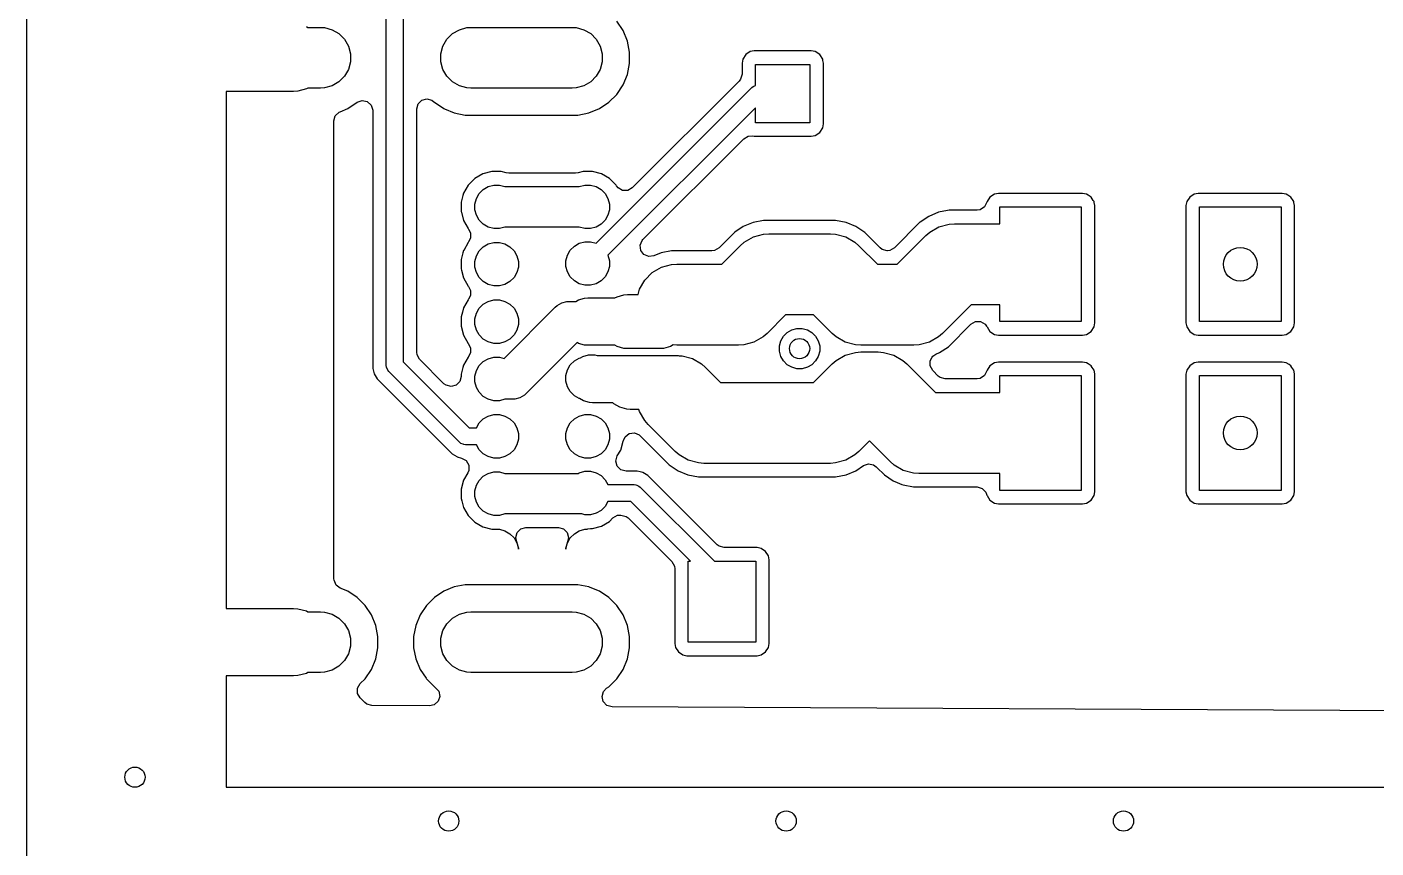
# Model space of a CAD drawing. Header units: inches. Extents: x 2.12 to 6.02, y -5.78 to -1.88.
# Drawn here: x 2.116 to 2.903, y -4.346 to -3.867 of the extents above; entities that cross this region are included whole.
import ezdxf

# ---------------------------------------------------------------- set-up
doc = ezdxf.new("R2010")
doc.units = ezdxf.units.IN
doc.header["$MEASUREMENT"] = 0
doc.layers.add('B.Cu', color=153, linetype='CONTINUOUS', true_color=0x4d7fc4)

msp = doc.modelspace()

# ---------------------------------------------------------------- linework, layer by layer
at = {"layer": 'B.Cu', "linetype": 'CONTINUOUS'}
for p, q in [((2.11616, -5.66142), (2.11616, -1.92564)), ((2.32579, -4.06495), (2.32579, -3.85433)), ((2.33563, -3.85637), (2.33563, -4.06291)), ((2.46393, -3.86957), (2.46026, -3.86409)), ((2.27919, -3.86725), (2.28, -3.86772)), ((2.28, -3.86772), (2.2874, -3.86772)), ((2.2874, -3.86772), (2.28971, -3.86787)), ((2.28971, -3.86787), (2.29418, -3.86907)), ((2.29418, -3.86907), (2.29819, -3.87138)), ((2.29819, -3.87138), (2.30146, -3.87465)), ((2.36114, -3.87465), (2.36441, -3.87138)), ((2.36441, -3.87138), (2.36842, -3.86907)), ((2.36842, -3.86907), (2.37288, -3.86787)), ((2.37288, -3.86787), (2.3752, -3.86772)), ((2.3752, -3.86772), (2.43425, -3.86772)), ((2.43425, -3.86772), (2.43656, -3.86787)), ((2.43656, -3.86787), (2.44103, -3.86907)), ((2.44103, -3.86907), (2.44504, -3.87138)), ((2.44504, -3.87138), (2.44831, -3.87465)), ((2.46645, -3.87567), (2.46393, -3.86957)), ((2.30146, -3.87465), (2.30377, -3.87865)), ((2.30377, -3.87865), (2.30497, -3.88312)), ((2.35763, -3.88312), (2.35883, -3.87865)), ((2.35883, -3.87865), (2.36114, -3.87465)), ((2.44831, -3.87465), (2.45062, -3.87865)), ((2.45062, -3.87865), (2.45182, -3.88312)), ((2.46774, -3.88214), (2.46645, -3.87567)), ((2.30497, -3.88775), (2.30377, -3.89221)), ((2.30497, -3.88312), (2.30497, -3.88775)), ((2.35763, -3.88775), (2.35763, -3.88312)), ((2.35883, -3.89221), (2.35763, -3.88775)), ((2.45182, -3.88775), (2.45062, -3.89221)), ((2.45182, -3.88312), (2.45182, -3.88775)), ((2.46774, -3.88873), (2.46774, -3.88214)), ((2.53378, -3.88621), (2.53333, -3.88851)), ((2.53553, -3.8836), (2.53378, -3.88621)), ((2.53814, -3.88186), (2.53553, -3.8836)), ((2.54044, -3.8814), (2.53814, -3.88186)), ((2.57373, -3.8814), (2.54044, -3.8814)), ((2.57603, -3.88186), (2.57373, -3.8814)), ((2.57864, -3.8836), (2.57603, -3.88186)), ((2.57603, -3.88186), (2.57603, -3.88186)), ((2.58039, -3.88621), (2.57864, -3.8836)), ((2.58054, -3.887), (2.58039, -3.88621)), ((2.58085, -3.88851), (2.58054, -3.887)), ((2.30377, -3.89221), (2.30146, -3.89622)), ((2.36114, -3.89622), (2.35883, -3.89221)), ((2.45062, -3.89221), (2.44831, -3.89622)), ((2.46393, -3.90129), (2.46645, -3.8952)), ((2.46645, -3.8952), (2.46774, -3.88873)), ((2.53333, -3.89494), (2.53254, -3.89787)), ((2.53333, -3.88851), (2.53333, -3.89494)), ((2.54122, -3.90161), (2.54122, -3.88929)), ((2.54122, -3.88929), (2.57295, -3.88929)), ((2.57295, -3.88929), (2.57295, -3.92331)), ((2.58085, -3.89646), (2.58085, -3.88851)), ((2.27919, -3.90362), (2.27422, -3.90495)), ((2.28, -3.90315), (2.27919, -3.90362)), ((2.2874, -3.90315), (2.28, -3.90315)), ((2.28971, -3.903), (2.2874, -3.90315)), ((2.29418, -3.9018), (2.28971, -3.903)), ((2.29819, -3.89949), (2.29418, -3.9018)), ((2.30146, -3.89622), (2.29819, -3.89949)), ((2.36441, -3.89949), (2.36114, -3.89622)), ((2.36842, -3.9018), (2.36441, -3.89949)), ((2.37288, -3.903), (2.36842, -3.9018)), ((2.3752, -3.90315), (2.37288, -3.903)), ((2.43425, -3.90315), (2.3752, -3.90315)), ((2.43656, -3.903), (2.43425, -3.90315)), ((2.44103, -3.9018), (2.43656, -3.903)), ((2.44504, -3.89949), (2.44103, -3.9018)), ((2.44831, -3.89622), (2.44504, -3.89949)), ((2.44818, -3.99368), (2.53904, -3.90282)), ((2.46026, -3.90678), (2.46393, -3.90129)), ((2.53161, -3.89909), (2.46933, -3.96137)), ((2.53254, -3.89787), (2.53161, -3.89909)), ((2.53904, -3.90282), (2.53979, -3.90221)), ((2.53979, -3.90221), (2.54121, -3.90162)), ((2.53979, -3.90221), (2.53979, -3.90221)), ((2.54121, -3.90162), (2.54122, -3.90161)), ((2.58085, -3.92331), (2.58085, -3.89646)), ((2.27165, -3.90512), (2.23228, -3.90512)), ((2.23228, -3.90512), (2.23228, -4.20669)), ((2.27422, -3.90495), (2.27165, -3.90512)), ((2.30326, -3.91511), (2.30875, -3.91144)), ((2.30875, -3.91144), (2.30877, -3.91143)), ((2.30875, -3.91144), (2.30875, -3.91144)), ((2.30877, -3.91143), (2.31164, -3.91045)), ((2.31164, -3.91045), (2.31462, -3.91104)), ((2.31462, -3.91104), (2.31691, -3.91305)), ((2.34431, -3.91234), (2.34646, -3.9102)), ((2.34646, -3.9102), (2.34939, -3.90941)), ((2.34939, -3.90941), (2.35232, -3.9102)), ((2.35232, -3.9102), (2.35354, -3.91113)), ((2.35354, -3.91113), (2.35385, -3.91144)), ((2.35385, -3.91144), (2.35385, -3.91144)), ((2.35385, -3.91144), (2.35934, -3.91511)), ((2.45011, -3.91511), (2.4556, -3.91144)), ((2.4556, -3.91144), (2.46026, -3.90678)), ((2.29528, -3.92233), (2.29606, -3.9194)), ((2.29606, -3.9194), (2.29821, -3.91725)), ((2.29821, -3.91725), (2.2989, -3.91691)), ((2.2989, -3.91691), (2.30326, -3.91511)), ((2.31691, -3.91305), (2.31788, -3.91592)), ((2.31788, -3.91592), (2.31789, -3.9163)), ((2.31789, -3.9163), (2.31789, -4.06663)), ((2.34352, -3.91528), (2.34431, -3.91234)), ((2.34352, -3.93702), (2.34352, -3.91528)), ((2.35934, -3.91511), (2.35934, -3.91511)), ((2.35934, -3.91511), (2.35934, -3.91511)), ((2.35934, -3.91511), (2.35934, -3.91511)), ((2.35934, -3.91511), (2.35934, -3.91511)), ((2.35934, -3.91511), (2.35975, -3.91528)), ((2.35975, -3.91528), (2.36543, -3.91763)), ((2.36543, -3.91763), (2.3719, -3.91892)), ((2.3719, -3.91892), (2.43755, -3.91892)), ((2.43755, -3.91892), (2.44402, -3.91763)), ((2.44402, -3.91763), (2.45011, -3.91511)), ((2.54122, -3.91456), (2.45514, -4.00064)), ((2.54122, -3.92331), (2.54122, -3.91456)), ((2.29528, -4.17166), (2.29528, -3.92233)), ((2.57295, -3.92331), (2.54122, -3.92331)), ((2.57864, -3.929), (2.58039, -3.92639)), ((2.58039, -3.92639), (2.58085, -3.92408)), ((2.58085, -3.92408), (2.58085, -3.92331)), ((2.47554, -3.9914), (2.5343, -3.93264)), ((2.5343, -3.93264), (2.53693, -3.93112)), ((2.53693, -3.93112), (2.5396, -3.93103)), ((2.5396, -3.93103), (2.54044, -3.9312)), ((2.54044, -3.9312), (2.54044, -3.9312)), ((2.54044, -3.9312), (2.57373, -3.9312)), ((2.57373, -3.9312), (2.57603, -3.93074)), ((2.57603, -3.93074), (2.57864, -3.929)), ((2.34352, -4.05721), (2.34352, -3.93702)), ((2.37745, -3.95589), (2.3736, -3.95974)), ((2.38217, -3.95316), (2.37745, -3.95589)), ((2.38743, -3.95175), (2.38217, -3.95316)), ((2.38217, -3.95316), (2.38217, -3.95316)), ((2.38217, -3.95316), (2.38217, -3.95316)), ((2.39288, -3.95175), (2.38743, -3.95175)), ((2.39581, -3.95254), (2.39288, -3.95175)), ((2.39288, -3.95175), (2.39288, -3.95175)), ((2.39733, -3.95274), (2.39581, -3.95254)), ((2.43614, -3.95274), (2.39733, -3.95274)), ((2.43766, -3.95254), (2.43614, -3.95274)), ((2.44058, -3.95175), (2.43766, -3.95254)), ((2.44603, -3.95175), (2.44058, -3.95175)), ((2.44058, -3.95175), (2.44058, -3.95175)), ((2.45129, -3.95316), (2.44603, -3.95175)), ((2.45601, -3.95589), (2.45129, -3.95316)), ((2.45986, -3.95974), (2.45601, -3.95589)), ((2.37053, -3.96575), (2.36947, -3.96972)), ((2.37088, -3.96446), (2.37053, -3.96575)), ((2.3736, -3.95974), (2.37088, -3.96446)), ((2.37088, -3.96446), (2.37088, -3.96446)), ((2.37834, -3.96754), (2.38001, -3.96465)), ((2.38001, -3.96465), (2.38237, -3.96229)), ((2.38237, -3.96229), (2.38526, -3.96062)), ((2.38526, -3.96062), (2.38849, -3.95976)), ((2.38849, -3.95976), (2.39183, -3.95976)), ((2.39183, -3.95976), (2.39505, -3.96062)), ((2.39505, -3.96062), (2.39507, -3.96063)), ((2.39507, -3.96063), (2.43839, -3.96063)), ((2.43839, -3.96063), (2.43841, -3.96062)), ((2.43841, -3.96062), (2.44164, -3.95976)), ((2.44164, -3.95976), (2.44498, -3.95976)), ((2.44498, -3.95976), (2.4482, -3.96062)), ((2.4482, -3.96062), (2.4511, -3.96229)), ((2.4511, -3.96229), (2.45346, -3.96465)), ((2.45346, -3.96465), (2.45513, -3.96754)), ((2.46007, -3.96009), (2.45986, -3.95974)), ((2.4601, -3.96015), (2.46007, -3.96009)), ((2.46103, -3.96137), (2.4601, -3.96015)), ((2.46366, -3.96288), (2.46103, -3.96137)), ((2.4667, -3.96288), (2.46366, -3.96288)), ((2.46933, -3.96137), (2.4667, -3.96288)), ((2.67801, -3.96673), (2.67627, -3.96934)), ((2.68062, -3.96499), (2.67801, -3.96673)), ((2.68292, -3.96453), (2.68062, -3.96499)), ((2.73204, -3.96453), (2.68292, -3.96453)), ((2.73434, -3.96499), (2.73204, -3.96453)), ((2.73521, -3.96556), (2.73434, -3.96499)), ((2.73695, -3.96673), (2.73521, -3.96556)), ((2.7383, -3.96876), (2.73695, -3.96673)), ((2.79455, -3.96673), (2.7928, -3.96934)), ((2.79716, -3.96499), (2.79455, -3.96673)), ((2.79946, -3.96453), (2.79716, -3.96499)), ((2.84857, -3.96453), (2.79946, -3.96453)), ((2.85088, -3.96499), (2.84857, -3.96453)), ((2.85174, -3.96556), (2.85088, -3.96499)), ((2.85349, -3.96673), (2.85174, -3.96556)), ((2.85484, -3.96876), (2.85349, -3.96673)), ((2.36947, -3.96972), (2.36947, -3.97516)), ((2.37747, -3.97077), (2.37834, -3.96754)), ((2.37747, -3.97411), (2.37747, -3.97077)), ((2.37834, -3.97734), (2.37747, -3.97411)), ((2.45513, -3.96754), (2.45599, -3.97077)), ((2.45599, -3.97411), (2.45513, -3.97734)), ((2.45599, -3.97077), (2.45599, -3.97411)), ((2.65314, -3.97459), (2.64806, -3.9756)), ((2.65415, -3.97439), (2.65314, -3.97459)), ((2.66036, -3.97439), (2.65415, -3.97439)), ((2.67045, -3.97439), (2.66036, -3.97439)), ((2.67233, -3.97408), (2.67045, -3.97439)), ((2.67486, -3.97239), (2.67233, -3.97408)), ((2.6762, -3.96967), (2.67486, -3.97239)), ((2.67627, -3.96934), (2.6762, -3.96967)), ((2.6837, -3.98228), (2.6837, -3.97242)), ((2.6837, -3.97242), (2.73126, -3.97242)), ((2.73126, -3.97242), (2.73126, -4.03939)), ((2.7387, -3.96934), (2.7383, -3.96876)), ((2.73879, -3.96984), (2.7387, -3.96934)), ((2.73915, -3.97164), (2.73879, -3.96984)), ((2.73915, -4.04017), (2.73915, -3.97164)), ((2.73915, -3.97164), (2.73915, -3.97164)), ((2.7928, -3.96934), (2.79234, -3.97164)), ((2.79234, -3.97164), (2.79234, -4.04017)), ((2.80024, -4.03939), (2.80024, -3.97242)), ((2.80024, -3.97242), (2.8478, -3.97242)), ((2.8478, -3.97242), (2.8478, -4.03939)), ((2.85523, -3.96934), (2.85484, -3.96876)), ((2.85533, -3.96984), (2.85523, -3.96934)), ((2.85569, -3.97164), (2.85533, -3.96984)), ((2.85569, -4.04017), (2.85569, -3.97164)), ((2.36947, -3.97516), (2.36959, -3.9756)), ((2.36959, -3.9756), (2.37088, -3.98043)), ((2.37088, -3.98043), (2.3736, -3.98514)), ((2.38001, -3.98023), (2.37834, -3.97734)), ((2.38237, -3.98259), (2.38001, -3.98023)), ((2.45346, -3.98023), (2.4511, -3.98259)), ((2.45513, -3.97734), (2.45346, -3.98023)), ((2.5398, -3.98151), (2.53406, -3.98388)), ((2.54589, -3.9803), (2.5398, -3.98151)), ((2.5398, -3.98151), (2.5398, -3.98151)), ((2.58797, -3.9803), (2.54589, -3.9803)), ((2.59406, -3.98151), (2.58797, -3.9803)), ((2.5998, -3.98388), (2.59406, -3.98151)), ((2.59406, -3.98151), (2.59406, -3.98151)), ((2.63716, -3.98143), (2.6223, -3.99629)), ((2.63726, -3.98136), (2.63716, -3.98143)), ((2.64233, -3.97798), (2.63726, -3.98136)), ((2.63726, -3.98136), (2.63726, -3.98136)), ((2.64806, -3.9756), (2.64233, -3.97798)), ((2.64233, -3.97798), (2.64233, -3.97798)), ((2.64806, -3.9756), (2.64806, -3.9756)), ((2.64821, -3.98408), (2.65417, -3.98249)), ((2.65417, -3.98249), (2.65725, -3.98228)), ((2.65725, -3.98228), (2.6837, -3.98228)), ((2.3736, -3.98514), (2.3736, -3.98514)), ((2.3736, -3.98514), (2.3736, -3.98514)), ((2.3736, -3.98514), (2.37384, -3.98545)), ((2.37384, -3.98545), (2.37376, -3.98551)), ((2.37376, -3.98551), (2.375, -3.98765)), ((2.375, -3.98765), (2.375, -3.99069)), ((2.38526, -3.98426), (2.38237, -3.98259)), ((2.38849, -3.98513), (2.38526, -3.98426)), ((2.39183, -3.98513), (2.38849, -3.98513)), ((2.39505, -3.98426), (2.39183, -3.98513)), ((2.39507, -3.98425), (2.39505, -3.98426)), ((2.43839, -3.98425), (2.39507, -3.98425)), ((2.43841, -3.98426), (2.43839, -3.98425)), ((2.44164, -3.98513), (2.43841, -3.98426)), ((2.44498, -3.98513), (2.44164, -3.98513)), ((2.4482, -3.98426), (2.44498, -3.98513)), ((2.4511, -3.98259), (2.4482, -3.98426)), ((2.5289, -3.98733), (2.51994, -3.99629)), ((2.52996, -3.98663), (2.5289, -3.98733)), ((2.5289, -3.98733), (2.5289, -3.98733)), ((2.53202, -3.98525), (2.52996, -3.98663)), ((2.52996, -3.98663), (2.52996, -3.98663)), ((2.52996, -3.98663), (2.52996, -3.98663)), ((2.53406, -3.98388), (2.53202, -3.98525)), ((2.53461, -3.99307), (2.53995, -3.98999)), ((2.53995, -3.98999), (2.54591, -3.98839)), ((2.54591, -3.98839), (2.54899, -3.98819)), ((2.54899, -3.98819), (2.58487, -3.98819)), ((2.58487, -3.98819), (2.58795, -3.98839)), ((2.58795, -3.98839), (2.59391, -3.98999)), ((2.59391, -3.98999), (2.59925, -3.99307)), ((2.60496, -3.98733), (2.5998, -3.98388)), ((2.5998, -3.98388), (2.5998, -3.98388)), ((2.5998, -3.98388), (2.5998, -3.98388)), ((2.61392, -3.99629), (2.60496, -3.98733)), ((2.60496, -3.98733), (2.60496, -3.98733)), ((2.62385, -4.00591), (2.64055, -3.9892)), ((2.64055, -3.9892), (2.64287, -3.98716)), ((2.64287, -3.98716), (2.64821, -3.98408)), ((2.37088, -3.99792), (2.37053, -3.99922)), ((2.37094, -3.99781), (2.37088, -3.99792)), ((2.3736, -3.9932), (2.37094, -3.99781)), ((2.37384, -3.9929), (2.3736, -3.9932)), ((2.375, -3.99069), (2.37376, -3.99284)), ((2.37376, -3.99284), (2.37384, -3.9929)), ((2.37834, -4.00101), (2.38001, -3.99812)), ((2.38001, -3.99812), (2.38237, -3.99575)), ((2.38237, -3.99575), (2.38526, -3.99408)), ((2.38526, -3.99408), (2.38849, -3.99322)), ((2.38849, -3.99322), (2.39183, -3.99322)), ((2.39183, -3.99322), (2.39505, -3.99408)), ((2.39505, -3.99408), (2.39795, -3.99575)), ((2.39795, -3.99575), (2.40031, -3.99812)), ((2.40031, -3.99812), (2.40198, -4.00101)), ((2.43149, -4.00062), (2.43316, -3.99772)), ((2.43316, -3.99772), (2.43552, -3.99536)), ((2.43552, -3.99536), (2.43841, -3.99369)), ((2.43841, -3.99369), (2.44164, -3.99283)), ((2.44164, -3.99283), (2.44498, -3.99283)), ((2.44498, -3.99283), (2.44818, -3.99368)), ((2.47388, -3.99478), (2.47504, -3.99198)), ((2.47427, -3.99779), (2.47388, -3.99478)), ((2.47612, -4.0002), (2.47427, -3.99779)), ((2.47504, -3.99198), (2.47554, -3.9914)), ((2.49223, -3.99801), (2.48615, -3.99922)), ((2.51579, -3.99801), (2.49223, -3.99801)), ((2.51731, -3.99781), (2.51579, -3.99801)), ((2.51994, -3.99629), (2.51731, -3.99781)), ((2.52149, -4.00591), (2.53229, -3.99511)), ((2.53229, -3.99511), (2.53461, -3.99307)), ((2.59925, -3.99307), (2.60157, -3.99511)), ((2.60157, -3.99511), (2.61237, -4.00591)), ((2.61514, -3.99723), (2.61392, -3.99629)), ((2.61807, -3.99801), (2.61514, -3.99723)), ((2.61815, -3.99801), (2.61807, -3.99801)), ((2.61967, -3.99781), (2.61815, -3.99801)), ((2.6223, -3.99629), (2.61967, -3.99781)), ((2.37053, -3.99922), (2.36947, -4.00318)), ((2.36947, -4.00318), (2.36947, -4.00863)), ((2.37747, -4.00424), (2.37834, -4.00101)), ((2.37747, -4.00758), (2.37747, -4.00424)), ((2.40198, -4.00101), (2.40284, -4.00424)), ((2.40284, -4.00424), (2.40284, -4.00758)), ((2.43062, -4.00384), (2.43149, -4.00062)), ((2.43062, -4.00718), (2.43062, -4.00384)), ((2.45514, -4.00064), (2.45599, -4.00384)), ((2.45599, -4.00384), (2.45599, -4.00718)), ((2.47893, -4.00136), (2.47612, -4.0002)), ((2.48194, -4.00097), (2.47893, -4.00136)), ((2.48615, -3.99922), (2.48194, -4.00097)), ((2.4863, -4.0077), (2.49225, -4.00611)), ((2.49225, -4.00611), (2.49534, -4.00591)), ((2.49534, -4.00591), (2.52149, -4.00591)), ((2.61237, -4.00591), (2.62385, -4.00591)), ((2.36947, -4.00863), (2.36965, -4.00929)), ((2.36965, -4.00929), (2.37088, -4.01389)), ((2.37088, -4.01389), (2.3736, -4.01861)), ((2.37834, -4.0108), (2.37747, -4.00758)), ((2.38001, -4.01369), (2.37834, -4.0108)), ((2.38237, -4.01606), (2.38001, -4.01369)), ((2.40031, -4.01369), (2.39795, -4.01606)), ((2.40198, -4.0108), (2.40031, -4.01369)), ((2.40284, -4.00758), (2.40198, -4.0108)), ((2.43149, -4.01041), (2.43062, -4.00718)), ((2.43316, -4.0133), (2.43149, -4.01041)), ((2.43552, -4.01566), (2.43316, -4.0133)), ((2.45346, -4.0133), (2.4511, -4.01566)), ((2.45513, -4.01041), (2.45346, -4.0133)), ((2.45599, -4.00718), (2.45513, -4.01041)), ((2.4766, -4.01515), (2.48096, -4.01079)), ((2.48096, -4.01079), (2.4863, -4.0077)), ((2.3736, -4.01861), (2.3736, -4.01861)), ((2.3736, -4.01861), (2.3736, -4.01861)), ((2.3736, -4.01861), (2.37384, -4.01891)), ((2.37384, -4.01891), (2.37376, -4.01897)), ((2.37376, -4.01897), (2.375, -4.02112)), ((2.375, -4.02112), (2.375, -4.02416)), ((2.38526, -4.01773), (2.38237, -4.01606)), ((2.38849, -4.01859), (2.38526, -4.01773)), ((2.39183, -4.01859), (2.38849, -4.01859)), ((2.39505, -4.01773), (2.39183, -4.01859)), ((2.39795, -4.01606), (2.39505, -4.01773)), ((2.43841, -4.01733), (2.43552, -4.01566)), ((2.44164, -4.0182), (2.43841, -4.01733)), ((2.44498, -4.0182), (2.44164, -4.0182)), ((2.4482, -4.01733), (2.44498, -4.0182)), ((2.4511, -4.01566), (2.4482, -4.01733)), ((2.47267, -4.02362), (2.47351, -4.02049)), ((2.47351, -4.02049), (2.4766, -4.01515)), ((2.3736, -4.02667), (2.37088, -4.03138)), ((2.37384, -4.02636), (2.3736, -4.02667)), ((2.3736, -4.02667), (2.3736, -4.02667)), ((2.3736, -4.02667), (2.3736, -4.02667)), ((2.375, -4.02416), (2.37376, -4.0263)), ((2.37376, -4.0263), (2.37384, -4.02636)), ((2.38001, -4.03158), (2.38237, -4.02922)), ((2.38237, -4.02922), (2.38526, -4.02755)), ((2.38526, -4.02755), (2.38849, -4.02668)), ((2.38849, -4.02668), (2.39183, -4.02668)), ((2.39183, -4.02668), (2.39505, -4.02755)), ((2.39505, -4.02755), (2.39795, -4.02922)), ((2.39795, -4.02922), (2.40031, -4.03158)), ((2.42549, -4.03), (2.42816, -4.02846)), ((2.42816, -4.02846), (2.43114, -4.02766)), ((2.43114, -4.02766), (2.43268, -4.02756)), ((2.43268, -4.02756), (2.43644, -4.02756)), ((2.43644, -4.02756), (2.43803, -4.02664)), ((2.43803, -4.02664), (2.44151, -4.02571)), ((2.44151, -4.02571), (2.44331, -4.02559)), ((2.44331, -4.02559), (2.45918, -4.02559)), ((2.45918, -4.02559), (2.46051, -4.02482)), ((2.46051, -4.02482), (2.46448, -4.02376)), ((2.46448, -4.02376), (2.46654, -4.02362)), ((2.46654, -4.02362), (2.47267, -4.02362)), ((2.66704, -4.02953), (2.65034, -4.04623)), ((2.6837, -4.02953), (2.66704, -4.02953)), ((2.6837, -4.03939), (2.6837, -4.02953)), ((2.37022, -4.03383), (2.36947, -4.03665)), ((2.36947, -4.03665), (2.36947, -4.03665)), ((2.36947, -4.03665), (2.36947, -4.04209)), ((2.37088, -4.03138), (2.37022, -4.03383)), ((2.37747, -4.0377), (2.37834, -4.03447)), ((2.37834, -4.03447), (2.38001, -4.03158)), ((2.39448, -4.06086), (2.42433, -4.03102)), ((2.40031, -4.03158), (2.40198, -4.03447)), ((2.40198, -4.03447), (2.40284, -4.0377)), ((2.42433, -4.03102), (2.42549, -4.03)), ((2.55878, -4.03543), (2.54798, -4.04623)), ((2.57508, -4.03543), (2.55878, -4.03543)), ((2.58588, -4.04623), (2.57508, -4.03543)), ((2.36947, -4.04209), (2.37088, -4.04736)), ((2.37747, -4.04104), (2.37747, -4.0377)), ((2.37834, -4.04427), (2.37747, -4.04104)), ((2.38001, -4.04716), (2.37834, -4.04427)), ((2.40198, -4.04427), (2.40031, -4.04716)), ((2.40284, -4.04104), (2.40198, -4.04427)), ((2.40284, -4.0377), (2.40284, -4.04104)), ((2.55974, -4.04575), (2.56241, -4.04421)), ((2.56241, -4.04421), (2.56539, -4.04341)), ((2.56539, -4.04341), (2.56847, -4.04341)), ((2.56847, -4.04341), (2.57145, -4.04421)), ((2.57145, -4.04421), (2.57412, -4.04575)), ((2.65372, -4.05401), (2.66683, -4.0409)), ((2.66683, -4.0409), (2.66946, -4.03938)), ((2.66946, -4.03938), (2.6725, -4.03938)), ((2.6725, -4.03938), (2.67513, -4.0409)), ((2.67513, -4.0409), (2.67589, -4.04203)), ((2.67589, -4.04203), (2.67594, -4.04199)), ((2.67594, -4.04199), (2.67627, -4.04247)), ((2.67627, -4.04247), (2.67627, -4.04247)), ((2.67627, -4.04247), (2.67801, -4.04508)), ((2.67801, -4.04508), (2.68062, -4.04683)), ((2.73126, -4.03939), (2.6837, -4.03939)), ((2.73434, -4.04683), (2.73695, -4.04508)), ((2.73695, -4.04508), (2.7387, -4.04247)), ((2.7387, -4.04247), (2.73915, -4.04017)), ((2.79234, -4.04017), (2.7928, -4.04247)), ((2.7928, -4.04247), (2.7928, -4.04247)), ((2.7928, -4.04247), (2.79455, -4.04508)), ((2.79455, -4.04508), (2.79716, -4.04683)), ((2.8478, -4.03939), (2.80024, -4.03939)), ((2.85088, -4.04683), (2.85349, -4.04508)), ((2.85349, -4.04508), (2.85523, -4.04247)), ((2.85523, -4.04247), (2.85569, -4.04017)), ((2.37088, -4.04736), (2.3736, -4.05207)), ((2.3736, -4.05207), (2.3736, -4.05207)), ((2.3736, -4.05207), (2.3736, -4.05207)), ((2.3736, -4.05207), (2.37384, -4.05238)), ((2.37384, -4.05238), (2.37376, -4.05244)), ((2.37376, -4.05244), (2.375, -4.05458)), ((2.38237, -4.04952), (2.38001, -4.04716)), ((2.38526, -4.05119), (2.38237, -4.04952)), ((2.38849, -4.05206), (2.38526, -4.05119)), ((2.39183, -4.05206), (2.38849, -4.05206)), ((2.39505, -4.05119), (2.39183, -4.05206)), ((2.39795, -4.04952), (2.39505, -4.05119)), ((2.40031, -4.04716), (2.39795, -4.04952)), ((2.43716, -4.05159), (2.40756, -4.08119)), ((2.43803, -4.0521), (2.43716, -4.05159)), ((2.44151, -4.05303), (2.43803, -4.0521)), ((2.44331, -4.05315), (2.44151, -4.05303)), ((2.45918, -4.05315), (2.44331, -4.05315)), ((2.46051, -4.05392), (2.45918, -4.05315)), ((2.49311, -4.053), (2.49152, -4.05392)), ((2.49534, -4.05315), (2.49311, -4.053)), ((2.53127, -4.05315), (2.49534, -4.05315)), ((2.53436, -4.05295), (2.53127, -4.05315)), ((2.54031, -4.05135), (2.53436, -4.05295)), ((2.54565, -4.04827), (2.54031, -4.05135)), ((2.54798, -4.04623), (2.54565, -4.04827)), ((2.55522, -4.05358), (2.55602, -4.0506)), ((2.55602, -4.0506), (2.55756, -4.04793)), ((2.55756, -4.04793), (2.55974, -4.04575)), ((2.57412, -4.04575), (2.5763, -4.04793)), ((2.5763, -4.04793), (2.57784, -4.0506)), ((2.57784, -4.0506), (2.57864, -4.05358)), ((2.5882, -4.04827), (2.58588, -4.04623)), ((2.59354, -4.05135), (2.5882, -4.04827)), ((2.5995, -4.05295), (2.59354, -4.05135)), ((2.60258, -4.05315), (2.5995, -4.05295)), ((2.63363, -4.05315), (2.60258, -4.05315)), ((2.63672, -4.05295), (2.63363, -4.05315)), ((2.64267, -4.05135), (2.63672, -4.05295)), ((2.64801, -4.04827), (2.64267, -4.05135)), ((2.65034, -4.04623), (2.64801, -4.04827)), ((2.68062, -4.04683), (2.68292, -4.04728)), ((2.68292, -4.04728), (2.73204, -4.04728)), ((2.73204, -4.04728), (2.73434, -4.04683)), ((2.79716, -4.04683), (2.79946, -4.04728)), ((2.79946, -4.04728), (2.84857, -4.04728)), ((2.84857, -4.04728), (2.85088, -4.04683)), ((2.34372, -4.05873), (2.34352, -4.05721)), ((2.34524, -4.06136), (2.34372, -4.05873)), ((2.3736, -4.06013), (2.37088, -4.06485)), ((2.37384, -4.05983), (2.3736, -4.06013)), ((2.3736, -4.06013), (2.3736, -4.06013)), ((2.3736, -4.06013), (2.3736, -4.06013)), ((2.375, -4.05762), (2.37376, -4.05977)), ((2.37376, -4.05977), (2.37384, -4.05983)), ((2.375, -4.05458), (2.375, -4.05762)), ((2.38237, -4.06268), (2.38526, -4.06101)), ((2.38526, -4.06101), (2.38849, -4.06015)), ((2.38849, -4.06015), (2.39183, -4.06015)), ((2.39183, -4.06015), (2.39448, -4.06086)), ((2.43552, -4.06229), (2.43841, -4.06062)), ((2.43841, -4.06062), (2.43912, -4.06043)), ((2.43912, -4.06043), (2.44037, -4.05971)), ((2.44037, -4.05971), (2.44384, -4.05878)), ((2.44384, -4.05878), (2.44744, -4.05878)), ((2.44744, -4.05878), (2.44876, -4.05913)), ((2.44876, -4.05913), (2.46691, -4.05913)), ((2.46448, -4.05498), (2.46051, -4.05392)), ((2.46654, -4.05512), (2.46448, -4.05498)), ((2.4855, -4.05512), (2.46654, -4.05512)), ((2.46691, -4.05913), (2.46811, -4.05906)), ((2.46811, -4.05906), (2.49409, -4.05906)), ((2.48755, -4.05498), (2.4855, -4.05512)), ((2.49152, -4.05392), (2.48755, -4.05498)), ((2.49409, -4.05906), (2.49615, -4.05919)), ((2.49615, -4.05919), (2.4967, -4.05934)), ((2.4967, -4.05934), (2.49842, -4.05934)), ((2.49842, -4.05934), (2.50438, -4.06093)), ((2.50438, -4.06093), (2.50972, -4.06402)), ((2.55522, -4.05666), (2.55522, -4.05358)), ((2.55602, -4.05964), (2.55522, -4.05666)), ((2.55756, -4.06231), (2.55602, -4.05964)), ((2.57784, -4.05964), (2.5763, -4.06231)), ((2.57864, -4.05666), (2.57784, -4.05964)), ((2.57864, -4.05358), (2.57864, -4.05666)), ((2.5882, -4.06197), (2.59354, -4.05888)), ((2.59354, -4.05888), (2.5995, -4.05729)), ((2.5995, -4.05729), (2.60258, -4.05709)), ((2.60258, -4.05709), (2.61283, -4.05709)), ((2.61283, -4.05709), (2.61592, -4.05729)), ((2.61592, -4.05729), (2.62187, -4.05888)), ((2.62187, -4.05888), (2.62721, -4.06197)), ((2.64306, -4.06222), (2.64425, -4.06017)), ((2.64425, -4.06017), (2.64458, -4.05959)), ((2.64458, -4.05959), (2.64648, -4.05832)), ((2.64648, -4.05832), (2.64856, -4.05746)), ((2.64856, -4.05746), (2.65372, -4.05401)), ((2.31789, -4.06663), (2.31877, -4.06989)), ((2.32588, -4.06591), (2.32579, -4.06495)), ((2.32662, -4.06768), (2.32588, -4.06591)), ((2.32723, -4.06843), (2.32662, -4.06768)), ((2.32662, -4.06768), (2.32662, -4.06768)), ((2.36858, -4.10978), (2.32723, -4.06843)), ((2.33563, -4.06291), (2.3741, -4.10138)), ((2.35945, -4.07557), (2.34524, -4.06136)), ((2.37052, -4.0662), (2.36947, -4.07011)), ((2.37088, -4.06485), (2.37052, -4.0662)), ((2.37747, -4.07116), (2.37834, -4.06794)), ((2.37834, -4.06794), (2.38001, -4.06505)), ((2.38001, -4.06505), (2.38237, -4.06268)), ((2.43062, -4.07077), (2.43149, -4.06754)), ((2.43149, -4.06754), (2.43316, -4.06465)), ((2.43316, -4.06465), (2.43552, -4.06229)), ((2.50972, -4.06402), (2.51204, -4.06605)), ((2.51204, -4.06605), (2.52079, -4.0748)), ((2.55974, -4.06449), (2.55756, -4.06231)), ((2.56241, -4.06603), (2.55974, -4.06449)), ((2.56539, -4.06683), (2.56241, -4.06603)), ((2.56847, -4.06683), (2.56539, -4.06683)), ((2.57145, -4.06603), (2.56847, -4.06683)), ((2.57412, -4.06449), (2.57145, -4.06603)), ((2.5763, -4.06231), (2.57412, -4.06449)), ((2.57508, -4.0748), (2.58588, -4.06401)), ((2.58588, -4.06401), (2.5882, -4.06197)), ((2.62721, -4.06197), (2.62954, -4.06401)), ((2.62954, -4.06401), (2.64624, -4.08071)), ((2.64306, -4.06525), (2.64306, -4.06222)), ((2.64458, -4.06788), (2.64306, -4.06525)), ((2.64779, -4.0711), (2.64458, -4.06788)), ((2.6762, -4.06809), (2.67486, -4.07082)), ((2.67627, -4.06777), (2.6762, -4.06809)), ((2.67801, -4.06516), (2.67627, -4.06777)), ((2.68062, -4.06341), (2.67801, -4.06516)), ((2.68292, -4.06295), (2.68062, -4.06341)), ((2.73204, -4.06295), (2.68292, -4.06295)), ((2.73434, -4.06341), (2.73204, -4.06295)), ((2.73521, -4.06399), (2.73434, -4.06341)), ((2.73695, -4.06516), (2.73521, -4.06399)), ((2.73765, -4.0662), (2.73695, -4.06516)), ((2.7387, -4.06777), (2.73765, -4.0662)), ((2.73912, -4.06989), (2.7387, -4.06777)), ((2.7928, -4.06777), (2.79234, -4.07007)), ((2.79455, -4.06516), (2.7928, -4.06777)), ((2.79716, -4.06341), (2.79455, -4.06516)), ((2.79946, -4.06295), (2.79716, -4.06341)), ((2.84857, -4.06295), (2.79946, -4.06295)), ((2.85088, -4.06341), (2.84857, -4.06295)), ((2.85248, -4.06448), (2.85088, -4.06341)), ((2.85349, -4.06516), (2.85248, -4.06448)), ((2.85418, -4.0662), (2.85349, -4.06516)), ((2.85523, -4.06777), (2.85418, -4.0662)), ((2.85565, -4.06989), (2.85523, -4.06777)), ((2.31877, -4.06989), (2.32045, -4.07281)), ((2.32045, -4.07281), (2.32045, -4.07281)), ((2.32045, -4.07281), (2.32045, -4.07281)), ((2.32045, -4.07281), (2.36419, -4.11655)), ((2.36067, -4.0765), (2.35945, -4.07557)), ((2.3636, -4.07729), (2.36067, -4.0765)), ((2.36654, -4.0765), (2.3636, -4.07729)), ((2.36868, -4.07435), (2.36654, -4.0765)), ((2.36947, -4.07142), (2.36868, -4.07435)), ((2.36947, -4.07011), (2.36947, -4.07142)), ((2.37747, -4.0745), (2.37747, -4.07116)), ((2.37834, -4.07773), (2.37747, -4.0745)), ((2.43062, -4.07411), (2.43062, -4.07077)), ((2.43149, -4.07734), (2.43062, -4.07411)), ((2.52079, -4.0748), (2.57508, -4.0748)), ((2.64901, -4.07203), (2.64779, -4.0711)), ((2.65194, -4.07281), (2.64901, -4.07203)), ((2.67045, -4.07281), (2.65194, -4.07281)), ((2.67233, -4.0725), (2.67045, -4.07281)), ((2.67486, -4.07082), (2.67233, -4.0725)), ((2.6837, -4.08071), (2.6837, -4.07085)), ((2.6837, -4.07085), (2.73126, -4.07085)), ((2.73126, -4.07085), (2.73126, -4.13781)), ((2.73915, -4.07007), (2.73912, -4.06989)), ((2.73915, -4.13859), (2.73915, -4.07007)), ((2.73915, -4.07007), (2.73915, -4.07007)), ((2.79234, -4.07007), (2.79234, -4.13859)), ((2.80024, -4.13781), (2.80024, -4.07085)), ((2.80024, -4.07085), (2.8478, -4.07085)), ((2.8478, -4.07085), (2.8478, -4.13781)), ((2.85569, -4.07007), (2.85565, -4.06989)), ((2.85569, -4.12091), (2.85569, -4.07007)), ((2.38001, -4.08062), (2.37834, -4.07773)), ((2.38237, -4.08299), (2.38001, -4.08062)), ((2.38526, -4.08466), (2.38237, -4.08299)), ((2.38849, -4.08552), (2.38526, -4.08466)), ((2.39505, -4.08466), (2.39183, -4.08552)), ((2.39507, -4.08465), (2.39505, -4.08466)), ((2.39921, -4.08465), (2.39507, -4.08465)), ((2.40075, -4.08454), (2.39921, -4.08465)), ((2.40373, -4.08375), (2.40075, -4.08454)), ((2.4064, -4.0822), (2.40373, -4.08375)), ((2.40756, -4.08119), (2.4064, -4.0822)), ((2.43316, -4.08023), (2.43149, -4.07734)), ((2.43552, -4.08259), (2.43316, -4.08023)), ((2.43841, -4.08426), (2.43552, -4.08259)), ((2.43848, -4.08428), (2.43841, -4.08426)), ((2.44084, -4.08564), (2.43848, -4.08428)), ((2.64624, -4.08071), (2.6837, -4.08071)), ((2.39183, -4.08552), (2.38849, -4.08552)), ((2.44431, -4.08658), (2.44084, -4.08564)), ((2.44611, -4.08669), (2.44431, -4.08658)), ((2.44431, -4.08658), (2.44431, -4.08658)), ((2.45792, -4.08669), (2.44611, -4.08669)), ((2.45852, -4.0873), (2.45792, -4.08669)), ((2.46208, -4.08935), (2.45852, -4.0873)), ((2.46605, -4.09042), (2.46208, -4.08935)), ((2.46811, -4.09055), (2.46605, -4.09042)), ((2.47318, -4.09055), (2.46811, -4.09055)), ((2.47351, -4.0918), (2.47318, -4.09055)), ((2.4766, -4.09714), (2.47351, -4.0918)), ((2.37835, -4.10138), (2.38001, -4.09851)), ((2.38001, -4.09851), (2.38237, -4.09615)), ((2.38237, -4.09615), (2.38526, -4.09448)), ((2.38526, -4.09448), (2.38849, -4.09361)), ((2.38849, -4.09361), (2.39183, -4.09361)), ((2.39183, -4.09361), (2.39505, -4.09448)), ((2.39505, -4.09448), (2.39795, -4.09615)), ((2.39795, -4.09615), (2.40031, -4.09851)), ((2.40031, -4.09851), (2.40198, -4.1014)), ((2.43149, -4.1014), (2.43316, -4.09851)), ((2.43316, -4.09851), (2.43552, -4.09615)), ((2.43552, -4.09615), (2.43841, -4.09448)), ((2.43841, -4.09448), (2.44164, -4.09361)), ((2.44164, -4.09361), (2.44498, -4.09361)), ((2.44498, -4.09361), (2.4482, -4.09448)), ((2.4482, -4.09448), (2.4511, -4.09615)), ((2.4511, -4.09615), (2.45346, -4.09851)), ((2.45346, -4.09851), (2.45513, -4.1014)), ((2.47863, -4.09946), (2.4766, -4.09714)), ((2.4943, -4.11513), (2.47863, -4.09946)), ((2.3741, -4.10138), (2.37835, -4.10138)), ((2.40198, -4.1014), (2.40284, -4.10463)), ((2.40284, -4.10797), (2.40198, -4.1112)), ((2.40284, -4.10463), (2.40284, -4.10797)), ((2.43062, -4.10463), (2.43149, -4.1014)), ((2.43062, -4.10797), (2.43062, -4.10463)), ((2.43149, -4.1112), (2.43062, -4.10797)), ((2.45513, -4.1014), (2.45599, -4.10463)), ((2.45599, -4.10797), (2.45513, -4.1112)), ((2.45599, -4.10463), (2.45599, -4.10797)), ((2.46421, -4.10868), (2.46512, -4.10649)), ((2.46512, -4.10649), (2.46753, -4.10464)), ((2.46753, -4.10464), (2.47054, -4.10424)), ((2.47054, -4.10424), (2.47335, -4.10541)), ((2.47335, -4.10541), (2.47392, -4.10591)), ((2.47392, -4.10591), (2.49092, -4.12291)), ((2.36933, -4.11039), (2.36858, -4.10978)), ((2.37058, -4.11091), (2.36933, -4.11039)), ((2.36933, -4.11039), (2.36933, -4.11039)), ((2.3711, -4.11113), (2.37058, -4.11091)), ((2.37206, -4.11122), (2.3711, -4.11113)), ((2.3711, -4.11113), (2.3711, -4.11113)), ((2.37835, -4.11122), (2.37206, -4.11122)), ((2.38001, -4.11409), (2.37835, -4.11122)), ((2.38237, -4.11645), (2.38001, -4.11409)), ((2.40031, -4.11409), (2.39795, -4.11645)), ((2.40198, -4.1112), (2.40031, -4.11409)), ((2.43316, -4.11409), (2.43149, -4.1112)), ((2.43552, -4.11645), (2.43316, -4.11409)), ((2.45346, -4.11409), (2.4511, -4.11645)), ((2.45513, -4.1112), (2.45346, -4.11409)), ((2.46058, -4.11776), (2.46259, -4.11428)), ((2.46259, -4.11428), (2.464, -4.10902)), ((2.464, -4.10902), (2.4641, -4.10865)), ((2.464, -4.10902), (2.464, -4.10902)), ((2.4641, -4.10865), (2.46421, -4.10868)), ((2.49663, -4.11717), (2.4943, -4.11513)), ((2.60157, -4.11513), (2.59925, -4.11717)), ((2.60771, -4.10899), (2.60157, -4.11513)), ((2.61975, -4.12103), (2.60771, -4.10899)), ((2.36419, -4.11655), (2.36419, -4.11655)), ((2.36419, -4.11655), (2.36419, -4.11655)), ((2.36419, -4.11655), (2.36692, -4.11813)), ((2.36692, -4.11813), (2.36712, -4.11824)), ((2.36712, -4.11824), (2.36976, -4.11895)), ((2.36976, -4.11895), (2.37239, -4.12047)), ((2.37239, -4.12047), (2.37391, -4.1231)), ((2.37391, -4.1231), (2.37391, -4.12613)), ((2.38526, -4.11812), (2.38237, -4.11645)), ((2.38849, -4.11899), (2.38526, -4.11812)), ((2.39183, -4.11899), (2.38849, -4.11899)), ((2.39505, -4.11812), (2.39183, -4.11899)), ((2.39795, -4.11645), (2.39505, -4.11812)), ((2.43841, -4.11812), (2.43552, -4.11645)), ((2.44164, -4.11899), (2.43841, -4.11812)), ((2.44498, -4.11899), (2.44164, -4.11899)), ((2.4482, -4.11812), (2.44498, -4.11899)), ((2.4511, -4.11645), (2.4482, -4.11812)), ((2.4598, -4.12069), (2.46058, -4.11776)), ((2.46058, -4.12362), (2.4598, -4.12069)), ((2.46273, -4.12577), (2.46058, -4.12362)), ((2.49092, -4.12291), (2.49608, -4.12635)), ((2.50197, -4.12025), (2.49663, -4.11717)), ((2.50792, -4.12185), (2.50197, -4.12025)), ((2.51101, -4.12205), (2.50792, -4.12185)), ((2.58487, -4.12205), (2.51101, -4.12205)), ((2.58795, -4.12185), (2.58487, -4.12205)), ((2.59391, -4.12025), (2.58795, -4.12185)), ((2.59925, -4.11717), (2.59391, -4.12025)), ((2.5998, -4.12635), (2.60425, -4.12338)), ((2.60425, -4.12338), (2.60713, -4.1224)), ((2.60713, -4.1224), (2.61011, -4.12299)), ((2.61011, -4.12299), (2.61166, -4.1241)), ((2.61166, -4.1241), (2.61198, -4.12442)), ((2.62208, -4.12307), (2.61975, -4.12103)), ((2.62742, -4.12615), (2.62208, -4.12307)), ((2.85569, -4.13859), (2.85569, -4.12091)), ((2.37088, -4.13178), (2.36947, -4.13704)), ((2.37332, -4.12755), (2.37088, -4.13178)), ((2.37391, -4.12613), (2.37332, -4.12755)), ((2.37834, -4.13487), (2.38001, -4.13197)), ((2.38001, -4.13197), (2.38237, -4.12961)), ((2.38237, -4.12961), (2.38526, -4.12794)), ((2.38526, -4.12794), (2.38849, -4.12708)), ((2.38849, -4.12708), (2.39183, -4.12708)), ((2.39183, -4.12708), (2.39505, -4.12794)), ((2.39505, -4.12794), (2.39507, -4.12795)), ((2.39507, -4.12795), (2.43771, -4.12795)), ((2.43771, -4.12795), (2.43841, -4.12755)), ((2.43841, -4.12755), (2.44164, -4.12668)), ((2.44164, -4.12668), (2.44498, -4.12668)), ((2.44498, -4.12668), (2.4482, -4.12755)), ((2.4482, -4.12755), (2.4511, -4.12922)), ((2.4511, -4.12922), (2.45346, -4.13158)), ((2.45346, -4.13158), (2.45511, -4.13445)), ((2.46566, -4.12656), (2.46273, -4.12577)), ((2.47216, -4.12656), (2.46566, -4.12656)), ((2.47391, -4.12702), (2.47216, -4.12656)), ((2.47216, -4.12656), (2.47216, -4.12656)), ((2.47542, -4.12743), (2.47391, -4.12702)), ((2.47834, -4.12912), (2.47542, -4.12743)), ((2.47542, -4.12743), (2.47542, -4.12743)), ((2.47542, -4.12743), (2.47542, -4.12743)), ((2.4996, -4.15037), (2.47834, -4.12912)), ((2.47834, -4.12912), (2.47834, -4.12912)), ((2.47834, -4.12912), (2.47834, -4.12912)), ((2.49608, -4.12635), (2.50181, -4.12873)), ((2.50181, -4.12873), (2.5079, -4.12994)), ((2.5079, -4.12994), (2.58797, -4.12994)), ((2.58797, -4.12994), (2.59406, -4.12873)), ((2.59406, -4.12873), (2.5998, -4.12635)), ((2.61198, -4.12442), (2.61637, -4.12881)), ((2.61637, -4.12881), (2.62153, -4.13226)), ((2.63337, -4.12775), (2.62742, -4.12615)), ((2.63646, -4.12795), (2.63337, -4.12775)), ((2.6837, -4.12795), (2.63646, -4.12795)), ((2.6837, -4.13781), (2.6837, -4.12795)), ((2.36947, -4.13704), (2.36947, -4.14249)), ((2.37747, -4.13809), (2.37834, -4.13487)), ((2.37747, -4.14143), (2.37747, -4.13809)), ((2.45511, -4.13445), (2.47047, -4.13445)), ((2.47047, -4.13445), (2.47143, -4.13454)), ((2.47143, -4.13454), (2.47143, -4.13454)), ((2.47143, -4.13454), (2.47195, -4.13476)), ((2.47195, -4.13476), (2.47321, -4.13528)), ((2.47321, -4.13528), (2.47321, -4.13528)), ((2.47321, -4.13528), (2.47395, -4.13589)), ((2.47395, -4.13589), (2.5172, -4.17913)), ((2.62153, -4.13226), (2.62153, -4.13226)), ((2.62153, -4.13226), (2.62153, -4.13226)), ((2.62153, -4.13226), (2.62381, -4.1332)), ((2.62381, -4.1332), (2.62657, -4.13435)), ((2.62657, -4.13435), (2.62726, -4.13464)), ((2.62726, -4.13464), (2.63335, -4.13585)), ((2.63335, -4.13585), (2.63335, -4.13585)), ((2.63335, -4.13585), (2.67045, -4.13585)), ((2.67045, -4.13585), (2.67338, -4.13663)), ((2.67338, -4.13663), (2.67553, -4.13878)), ((2.67553, -4.13878), (2.6762, -4.14057)), ((2.73126, -4.13781), (2.6837, -4.13781)), ((2.7387, -4.14089), (2.73915, -4.13859)), ((2.79234, -4.13859), (2.7928, -4.14089)), ((2.8478, -4.13781), (2.80024, -4.13781)), ((2.85523, -4.14089), (2.85569, -4.13859)), ((2.36947, -4.14249), (2.36985, -4.1439)), ((2.36985, -4.1439), (2.37088, -4.14775)), ((2.37088, -4.14775), (2.3736, -4.15247)), ((2.37834, -4.14466), (2.37747, -4.14143)), ((2.38001, -4.14755), (2.37834, -4.14466)), ((2.38237, -4.14991), (2.38001, -4.14755)), ((2.45346, -4.14716), (2.4511, -4.14952)), ((2.45511, -4.14429), (2.45346, -4.14716)), ((2.46843, -4.14429), (2.45511, -4.14429)), ((2.50328, -4.17913), (2.46843, -4.14429)), ((2.6762, -4.14057), (2.67627, -4.14089)), ((2.67627, -4.14089), (2.67627, -4.14089)), ((2.67627, -4.14089), (2.67801, -4.14351)), ((2.67801, -4.14351), (2.68062, -4.14525)), ((2.68062, -4.14525), (2.68292, -4.14571)), ((2.68292, -4.14571), (2.73204, -4.14571)), ((2.73204, -4.14571), (2.73434, -4.14525)), ((2.73434, -4.14525), (2.73695, -4.14351)), ((2.73695, -4.14351), (2.7387, -4.14089)), ((2.7928, -4.14089), (2.7928, -4.14089)), ((2.7928, -4.14089), (2.79455, -4.14351)), ((2.79455, -4.14351), (2.79716, -4.14525)), ((2.79716, -4.14525), (2.79946, -4.14571)), ((2.79946, -4.14571), (2.84857, -4.14571)), ((2.84857, -4.14571), (2.85088, -4.14525)), ((2.85088, -4.14525), (2.85349, -4.14351)), ((2.85349, -4.14351), (2.85523, -4.14089)), ((2.3736, -4.15247), (2.37745, -4.15632)), ((2.38526, -4.15159), (2.38237, -4.14991)), ((2.38849, -4.15245), (2.38526, -4.15159)), ((2.39183, -4.15245), (2.38849, -4.15245)), ((2.39505, -4.15159), (2.39183, -4.15245)), ((2.39507, -4.15157), (2.39505, -4.15159)), ((2.43984, -4.15157), (2.39507, -4.15157)), ((2.44164, -4.15206), (2.43984, -4.15157)), ((2.44498, -4.15206), (2.44164, -4.15206)), ((2.4482, -4.15119), (2.44498, -4.15206)), ((2.4511, -4.14952), (2.4482, -4.15119)), ((2.45601, -4.15593), (2.45803, -4.1539)), ((2.45803, -4.1539), (2.46066, -4.15238)), ((2.46066, -4.15238), (2.46218, -4.15219)), ((2.46218, -4.15219), (2.46273, -4.15219)), ((2.46273, -4.15219), (2.46567, -4.15297)), ((2.46567, -4.15297), (2.46688, -4.1539)), ((2.46688, -4.1539), (2.49236, -4.17938)), ((2.51875, -4.16952), (2.4996, -4.15037)), ((2.37745, -4.15632), (2.38217, -4.15904)), ((2.38217, -4.15904), (2.38743, -4.16045)), ((2.38743, -4.16045), (2.38887, -4.16045)), ((2.38887, -4.16045), (2.38921, -4.16054)), ((2.38921, -4.16054), (2.39183, -4.16054)), ((2.39183, -4.16054), (2.39505, -4.16141)), ((2.39505, -4.16141), (2.39795, -4.16308)), ((2.39795, -4.16308), (2.40031, -4.16544)), ((2.40128, -4.16533), (2.40207, -4.1624)), ((2.40207, -4.1624), (2.40422, -4.16025)), ((2.40422, -4.16025), (2.40715, -4.15947)), ((2.40715, -4.15947), (2.42632, -4.15947)), ((2.42632, -4.15947), (2.42925, -4.16025)), ((2.42925, -4.16025), (2.4314, -4.1624)), ((2.4314, -4.1624), (2.43218, -4.16533)), ((2.43316, -4.16544), (2.43552, -4.16308)), ((2.43552, -4.16308), (2.43841, -4.16141)), ((2.43841, -4.16141), (2.44164, -4.16054)), ((2.44164, -4.16054), (2.44298, -4.16054)), ((2.44298, -4.16054), (2.44347, -4.16026)), ((2.44347, -4.16026), (2.44499, -4.16006)), ((2.44499, -4.16006), (2.44603, -4.16006)), ((2.44603, -4.16006), (2.45129, -4.15865)), ((2.45129, -4.15865), (2.45601, -4.15593)), ((2.40031, -4.16544), (2.40198, -4.16833)), ((2.40197, -4.16792), (2.40128, -4.16533)), ((2.40193, -4.16793), (2.40197, -4.16792)), ((2.40206, -4.16824), (2.40193, -4.16793)), ((2.40198, -4.16833), (2.40284, -4.17156)), ((2.40207, -4.16827), (2.40206, -4.16824)), ((2.40208, -4.16829), (2.40207, -4.16827)), ((2.40295, -4.17154), (2.40208, -4.16829)), ((2.43138, -4.16829), (2.43051, -4.17154)), ((2.43062, -4.17156), (2.43149, -4.16833)), ((2.4314, -4.16827), (2.43138, -4.16829)), ((2.43153, -4.16793), (2.4314, -4.16824)), ((2.4314, -4.16824), (2.4314, -4.16827)), ((2.43218, -4.16533), (2.43149, -4.16792)), ((2.43149, -4.16833), (2.43316, -4.16544)), ((2.43149, -4.16792), (2.43153, -4.16793)), ((2.51996, -4.17045), (2.51875, -4.16952)), ((2.5229, -4.17124), (2.51996, -4.17045)), ((2.54212, -4.17124), (2.5229, -4.17124)), ((2.54442, -4.1717), (2.54212, -4.17124)), ((2.29528, -4.18948), (2.29528, -4.17166)), ((2.40284, -4.17156), (2.40284, -4.17199)), ((2.40284, -4.17199), (2.40295, -4.1721)), ((2.40295, -4.1721), (2.40295, -4.17154)), ((2.40295, -4.17154), (2.40295, -4.17154)), ((2.43051, -4.17154), (2.43051, -4.1721)), ((2.43051, -4.1721), (2.43062, -4.17199)), ((2.43062, -4.17199), (2.43062, -4.17156)), ((2.50197, -4.22638), (2.50197, -4.17913)), ((2.50197, -4.17913), (2.50328, -4.17913)), ((2.5172, -4.17913), (2.54134, -4.17913)), ((2.54134, -4.17913), (2.54134, -4.22638)), ((2.54703, -4.17344), (2.54442, -4.1717)), ((2.54442, -4.1717), (2.54442, -4.1717)), ((2.54877, -4.17605), (2.54703, -4.17344)), ((2.54923, -4.17836), (2.54877, -4.17605)), ((2.54923, -4.19291), (2.54923, -4.17836)), ((2.49236, -4.17938), (2.49387, -4.18201)), ((2.49387, -4.18201), (2.49407, -4.18353)), ((2.49407, -4.18353), (2.49407, -4.22716)), ((2.29533, -4.19024), (2.29528, -4.18948)), ((2.29649, -4.19305), (2.29533, -4.19024)), ((2.2989, -4.1949), (2.29649, -4.19305)), ((2.30326, -4.1967), (2.2989, -4.1949)), ((2.36543, -4.19418), (2.35934, -4.1967)), ((2.3719, -4.19289), (2.36543, -4.19418)), ((2.43755, -4.19289), (2.3719, -4.19289)), ((2.44402, -4.19418), (2.43755, -4.19289)), ((2.44465, -4.19444), (2.44402, -4.19418)), ((2.44402, -4.19418), (2.44402, -4.19418)), ((2.44402, -4.19418), (2.44402, -4.19418)), ((2.45011, -4.1967), (2.44465, -4.19444)), ((2.54923, -4.19865), (2.54923, -4.19291)), ((2.30875, -4.20037), (2.30326, -4.1967)), ((2.30326, -4.1967), (2.30326, -4.1967)), ((2.31341, -4.20503), (2.30875, -4.20037)), ((2.30875, -4.20037), (2.30875, -4.20037)), ((2.35385, -4.20037), (2.34919, -4.20503)), ((2.35934, -4.1967), (2.35385, -4.20037)), ((2.35385, -4.20037), (2.35385, -4.20037)), ((2.35934, -4.1967), (2.35934, -4.1967)), ((2.4556, -4.20037), (2.45011, -4.1967)), ((2.45011, -4.1967), (2.45011, -4.1967)), ((2.46026, -4.20503), (2.4556, -4.20037)), ((2.4556, -4.20037), (2.4556, -4.20037)), ((2.54923, -4.22638), (2.54923, -4.19865)), ((2.23228, -4.20669), (2.27165, -4.20669)), ((2.27165, -4.20669), (2.27422, -4.20686)), ((2.27422, -4.20686), (2.27919, -4.20819)), ((2.27919, -4.20819), (2.28, -4.20866)), ((2.28, -4.20866), (2.2874, -4.20866)), ((2.2874, -4.20866), (2.28971, -4.20881)), ((2.28971, -4.20881), (2.29418, -4.21001)), ((2.29418, -4.21001), (2.29819, -4.21232)), ((2.31707, -4.21052), (2.31341, -4.20503)), ((2.3196, -4.21661), (2.31707, -4.21052)), ((2.34552, -4.21052), (2.343, -4.21661)), ((2.34919, -4.20503), (2.34552, -4.21052)), ((2.34552, -4.21052), (2.34552, -4.21052)), ((2.34919, -4.20503), (2.34919, -4.20503)), ((2.36441, -4.21232), (2.36842, -4.21001)), ((2.36842, -4.21001), (2.37288, -4.20881)), ((2.37288, -4.20881), (2.3752, -4.20866)), ((2.3752, -4.20866), (2.43425, -4.20866)), ((2.43425, -4.20866), (2.43656, -4.20881)), ((2.43656, -4.20881), (2.44103, -4.21001)), ((2.44103, -4.21001), (2.44504, -4.21232)), ((2.46393, -4.21052), (2.46026, -4.20503)), ((2.46645, -4.21661), (2.46393, -4.21052)), ((2.29819, -4.21232), (2.30146, -4.21559)), ((2.30146, -4.21559), (2.30377, -4.2196)), ((2.32089, -4.22308), (2.3196, -4.21661)), ((2.343, -4.21661), (2.34171, -4.22308)), ((2.35883, -4.2196), (2.36114, -4.21559)), ((2.36114, -4.21559), (2.36441, -4.21232)), ((2.44504, -4.21232), (2.44831, -4.21559)), ((2.44831, -4.21559), (2.45062, -4.2196)), ((2.46774, -4.22308), (2.46645, -4.21661)), ((2.30377, -4.2196), (2.30497, -4.22407)), ((2.30497, -4.22407), (2.30497, -4.22869)), ((2.32089, -4.22968), (2.32089, -4.22308)), ((2.34171, -4.22308), (2.34171, -4.22968)), ((2.35763, -4.22407), (2.35883, -4.2196)), ((2.35763, -4.22869), (2.35763, -4.22407)), ((2.45062, -4.2196), (2.45182, -4.22407)), ((2.45182, -4.22407), (2.45182, -4.22869)), ((2.46774, -4.22968), (2.46774, -4.22308)), ((2.54134, -4.22638), (2.50197, -4.22638)), ((2.54923, -4.22716), (2.54923, -4.22638)), ((2.30377, -4.23316), (2.30146, -4.23716)), ((2.30497, -4.22869), (2.30377, -4.23316)), ((2.3196, -4.23614), (2.32089, -4.22968)), ((2.34171, -4.22968), (2.343, -4.23614)), ((2.35883, -4.23316), (2.35763, -4.22869)), ((2.36114, -4.23716), (2.35883, -4.23316)), ((2.45062, -4.23316), (2.44831, -4.23716)), ((2.45182, -4.22869), (2.45062, -4.23316)), ((2.46645, -4.23614), (2.46774, -4.22968)), ((2.49407, -4.22716), (2.49453, -4.22946)), ((2.49453, -4.22946), (2.49453, -4.22946)), ((2.49453, -4.22946), (2.49628, -4.23207)), ((2.49628, -4.23207), (2.49889, -4.23381)), ((2.49889, -4.23381), (2.50119, -4.23427)), ((2.50119, -4.23427), (2.54212, -4.23427)), ((2.54212, -4.23427), (2.54442, -4.23381)), ((2.54442, -4.23381), (2.54703, -4.23207)), ((2.54703, -4.23207), (2.54877, -4.22946)), ((2.54877, -4.22946), (2.54923, -4.22716)), ((2.29819, -4.24043), (2.29418, -4.24275)), ((2.30146, -4.23716), (2.29819, -4.24043)), ((2.31341, -4.24772), (2.31707, -4.24224)), ((2.31707, -4.24224), (2.3196, -4.23614)), ((2.343, -4.23614), (2.34552, -4.24224)), ((2.34552, -4.24224), (2.34552, -4.24224)), ((2.34552, -4.24224), (2.34899, -4.24743)), ((2.36441, -4.24043), (2.36114, -4.23716)), ((2.36842, -4.24275), (2.36441, -4.24043)), ((2.44504, -4.24043), (2.44103, -4.24275)), ((2.44831, -4.23716), (2.44504, -4.24043)), ((2.46026, -4.24772), (2.46393, -4.24224)), ((2.46393, -4.24224), (2.46645, -4.23614)), ((2.27165, -4.24606), (2.23228, -4.24606)), ((2.23228, -4.24606), (2.23228, -4.31102)), ((2.27422, -4.24589), (2.27165, -4.24606)), ((2.27919, -4.24456), (2.27422, -4.24589)), ((2.28, -4.24409), (2.27919, -4.24456)), ((2.2874, -4.24409), (2.28, -4.24409)), ((2.28971, -4.24394), (2.2874, -4.24409)), ((2.29418, -4.24275), (2.28971, -4.24394)), ((2.31056, -4.25058), (2.31341, -4.24772)), ((2.34899, -4.24743), (2.34919, -4.24772)), ((2.34919, -4.24772), (2.35385, -4.25239)), ((2.37288, -4.24394), (2.36842, -4.24275)), ((2.3752, -4.24409), (2.37288, -4.24394)), ((2.43425, -4.24409), (2.3752, -4.24409)), ((2.43656, -4.24394), (2.43425, -4.24409)), ((2.44103, -4.24275), (2.43656, -4.24394)), ((2.4556, -4.25239), (2.46026, -4.24772)), ((2.30904, -4.25319), (2.31056, -4.25058)), ((2.30904, -4.25623), (2.30904, -4.25319)), ((2.31055, -4.25886), (2.30904, -4.25623)), ((2.35385, -4.25239), (2.35438, -4.25274)), ((2.35438, -4.25274), (2.35638, -4.25502)), ((2.35697, -4.258), (2.356, -4.26087)), ((2.35638, -4.25502), (2.35697, -4.258)), ((2.45165, -4.25813), (2.45245, -4.2552)), ((2.45245, -4.2552), (2.45426, -4.25328)), ((2.45426, -4.25328), (2.4556, -4.25239)), ((2.31325, -4.26158), (2.31055, -4.25886)), ((2.31445, -4.26251), (2.31325, -4.26158)), ((2.31738, -4.26331), (2.31445, -4.26251)), ((2.35109, -4.26348), (2.31738, -4.26331)), ((2.35371, -4.26288), (2.35109, -4.26348)), ((2.356, -4.26087), (2.35371, -4.26288)), ((2.45242, -4.26107), (2.45165, -4.25813)), ((2.45456, -4.26323), (2.45242, -4.26107)), ((2.45748, -4.26403), (2.45456, -4.26323)), ((3.19863, -4.26783), (2.45748, -4.26403)), ((2.23228, -4.31102), (2.3622, -4.31102)), ((2.3622, -4.31102), (2.55906, -4.31102)), ((2.55906, -4.31102), (2.75591, -4.31102)), ((2.75591, -4.31102), (2.95276, -4.31102))]:
    msp.add_line(p, q, dxfattribs=at)
at = {"layer": 'B.Cu'}
for centre, radius in [((2.82402, -4.00591), 0.00984), ((2.56693, -4.05512), 0.00591), ((2.82402, -4.10433), 0.00984), ((2.17915, -4.30514), 0.00591), ((2.3622, -4.33071), 0.00591), ((2.55906, -4.33071), 0.00591), ((2.75591, -4.33071), 0.00591)]:
    msp.add_circle(centre, radius, dxfattribs=at)

doc.saveas('drawing.dxf')
